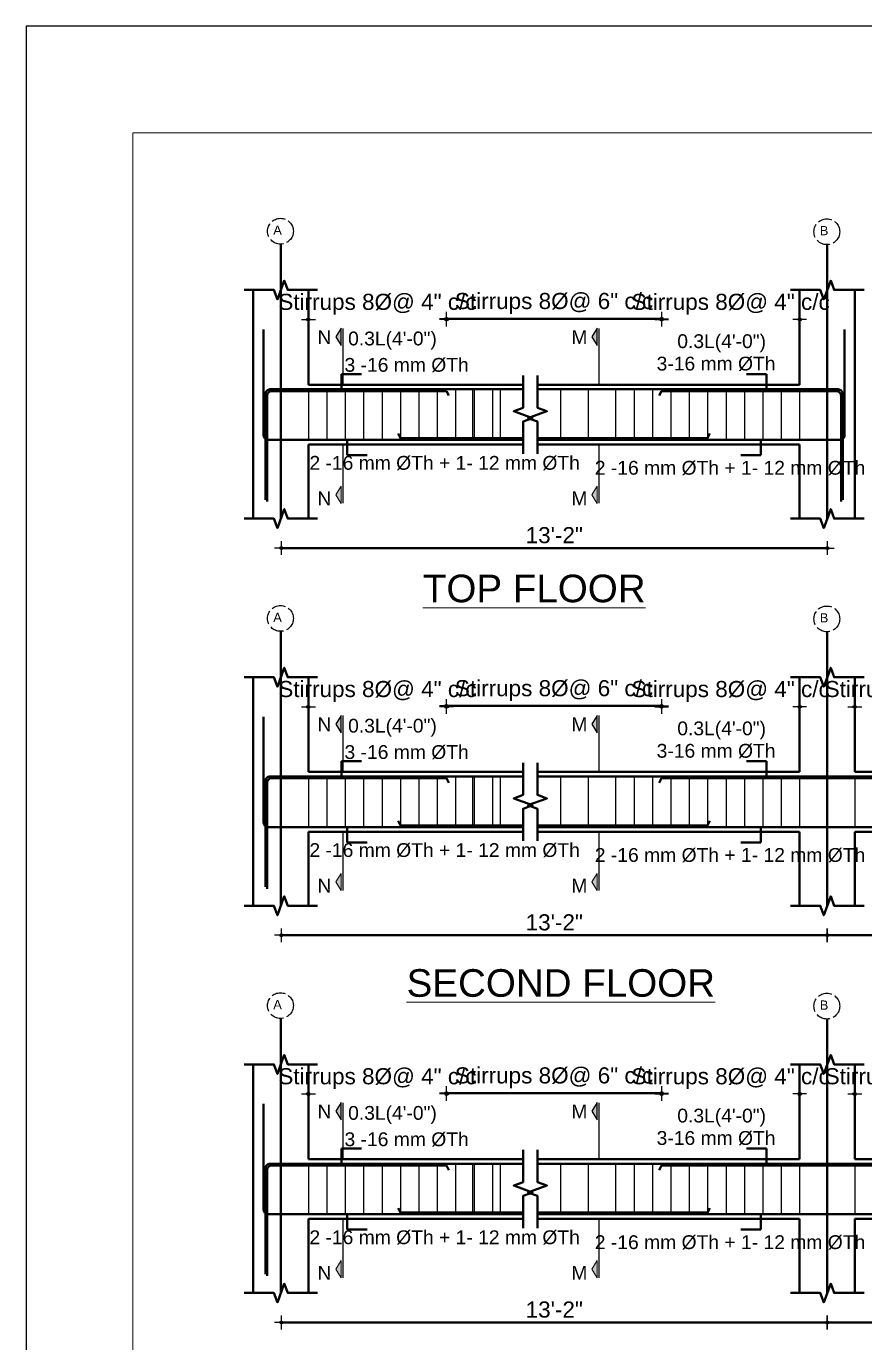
# Model space of a CAD drawing. Header units: inches. Extents: x -4597 to 93300, y -14139 to 5932.
# Drawn here: x 3378 to 3743, y -9449 to -8877 of the extents above; entities that cross this region are included whole.
import ezdxf
from ezdxf.enums import TextEntityAlignment as Align

# ---------------------------------------------------------------- set-up
doc = ezdxf.new("R2010")
doc.units = ezdxf.units.IN
doc.header["$LTSCALE"] = 0.5
doc.header["$MEASUREMENT"] = 0
doc.header["$PDMODE"] = 66
doc.linetypes.add('ACAD_ISO02W100', pattern=[15, 12, -3])
for name, color, linetype, lineweight in [('BAR', 5, 'Continuous', 40), ('ELE1', 3, 'Continuous', 9), ('HATCH1', 4, 'ACAD_ISO02W100', 13), ('TEXT', 220, 'Continuous', 9), ('wall', 20, 'Continuous', 40)]:
    doc.layers.add(name, color=color, linetype=linetype, lineweight=lineweight)
doc.layers.add('DIMENSION', color=5, linetype='Continuous')
doc.layers.add('STIRRUP', color=10, linetype='Continuous')
doc.styles.add('1.8', font='times.ttf', dxfattribs={"width": 0.8, "height": 6})
doc.styles.add('style1', font='arial.ttf', dxfattribs={"height": 7})
doc.dimstyles.new('1.4', dxfattribs={"dimscale": 0, "dimtxt": 6, "dimasz": 0.5, "dimexe": 2, "dimexo": 9, "dimgap": 2, "dimtad": 1, "dimdec": 0, "dimlfac": 0.5, "dimzin": 3, "dimdsep": 46, "dimlunit": 4, "dimtxsty": '1.8', "dimblk": 'DIM', "dimcen": 3, "dimdle": 3, "dimse1": 1, "dimse2": 1, "dimclrd": 256, "dimclre": 256, "dimclrt": 7, "dimadec": 1, "dimazin": 2, "dimtfac": 1, "dimtdec": 0, "dimtix": 1, "dimtofl": 0, "dimtmove": 2, "dimatfit": 3, "dimldrblk": 'ARW', "dimfxl": 2, "dimfrac": 2, "dimtolj": 2, "dimtzin": 0, "dimarcsym": 0})

# ---------------------------------------------------------------- blocks, each defined once
blk = doc.blocks.new('DIM')
at = {"layer": 'DIMENSION'}
h = blk.add_hatch(color=256, dxfattribs=at)
h.paths.add_polyline_path([(0, 1.3), (0, 0), (1.3, 0, 0.414214)])
h.paths.add_polyline_path([(1.3, 0), (0, 0), (0, -1.3, 0.414214)])
h.paths.add_polyline_path([(0, 0), (-1.3, 0, 0.414214), (0, -1.3)])
h.paths.add_polyline_path([(0, 1.3, 0.414214), (-1.3, 0), (0, 0)])
for p, q in [((-6, 0), (6, 0)), ((0, 6), (0, -6))]:
    blk.add_line(p, q, dxfattribs=at)
blk.add_circle((0, 0), 1.28, dxfattribs=at)
blk = doc.blocks.new('*D744')
at = {"layer": 'Defpoints', "color": 0, "ltscale": 10, "transparency": 16777216}
for p in [(88219.76, 17479.77), (88219.76, 17466.23), (88279.76, 17448.71)]:
    blk.add_point(p, dxfattribs=at)
at = {"layer": 'DIMENSION', "lineweight": -2, "ltscale": 10, "transparency": 16777216}
for p, q in [((88219.26, 17479.77), (88218.76, 17479.77)), ((88280.26, 17479.77), (88280.76, 17479.77))]:
    blk.add_line(p, q, dxfattribs=at)
at = {"layer": 'DIMENSION', "lineweight": -2, "ltscale": 10, "transparency": 16777216, "xscale": 0.5, "yscale": 0.5, "zscale": 0.5}
blk.add_blockref('DIM', (88219.76, 17479.77), dxfattribs=at)
at = {"layer": 'DIMENSION', "lineweight": -2, "ltscale": 10, "transparency": 16777216, "xscale": 0.5, "yscale": 0.5, "zscale": 0.5, "rotation": 180}
blk.add_blockref('DIM', (88279.76, 17479.77), dxfattribs=at)
at = {"layer": 'DIMENSION', "color": 7, "ltscale": 10, "transparency": 16777216, "insert": (88249.76, 17486.43), "char_height": 7, "attachment_point": 5, "style": 'style1'}
blk.add_mtext('\\A2;Stirrups 8%%C@ 4" c/c', dxfattribs=at)
blk = doc.blocks.new('ARW')
at = {"layer": 'DIMENSION'}
blk.add_lwpolyline([(10, 0, 0, 6, 0), (0, 0, 0, 0, 0), (10, 0, 0, 0, 0)], format="xyseb", dxfattribs=at)
blk = doc.blocks.new('*D745')
at = {"layer": 'Defpoints', "color": 0, "ltscale": 10, "transparency": 16777216}
for p in [(88195.76, 17479.77), (88195.76, 17466.23), (88135.76, 17448.71)]:
    blk.add_point(p, dxfattribs=at)
at = {"layer": 'DIMENSION', "lineweight": -2, "ltscale": 10, "transparency": 16777216}
for p, q in [((88135.26, 17479.77), (88134.76, 17479.77)), ((88196.26, 17479.77), (88196.76, 17479.77))]:
    blk.add_line(p, q, dxfattribs=at)
at = {"layer": 'DIMENSION', "lineweight": -2, "ltscale": 10, "transparency": 16777216, "xscale": 0.5, "yscale": 0.5, "zscale": 0.5}
blk.add_blockref('DIM', (88135.76, 17479.77), dxfattribs=at)
at = {"layer": 'DIMENSION', "lineweight": -2, "ltscale": 10, "transparency": 16777216, "xscale": 0.5, "yscale": 0.5, "zscale": 0.5, "rotation": 180}
blk.add_blockref('DIM', (88195.76, 17479.77), dxfattribs=at)
at = {"layer": 'DIMENSION', "color": 7, "ltscale": 10, "transparency": 16777216, "insert": (88165.76, 17486.43), "char_height": 7, "attachment_point": 5, "style": 'style1'}
blk.add_mtext('\\A2;Stirrups 8%%C@ 4" c/c', dxfattribs=at)
blk = doc.blocks.new('*D746')
at = {"layer": 'Defpoints', "color": 0, "ltscale": 10, "transparency": 16777216}
for p in [(87982.19, 17479.77), (87982.19, 17466.23), (88042.19, 17448.71)]:
    blk.add_point(p, dxfattribs=at)
at = {"layer": 'DIMENSION', "lineweight": -2, "ltscale": 10, "transparency": 16777216}
for p, q in [((87981.69, 17479.77), (87981.19, 17479.77)), ((88042.69, 17479.77), (88043.19, 17479.77))]:
    blk.add_line(p, q, dxfattribs=at)
at = {"layer": 'DIMENSION', "lineweight": -2, "ltscale": 10, "transparency": 16777216, "xscale": 0.5, "yscale": 0.5, "zscale": 0.5}
blk.add_blockref('DIM', (87982.19, 17479.77), dxfattribs=at)
at = {"layer": 'DIMENSION', "lineweight": -2, "ltscale": 10, "transparency": 16777216, "xscale": 0.5, "yscale": 0.5, "zscale": 0.5, "rotation": 180}
blk.add_blockref('DIM', (88042.19, 17479.77), dxfattribs=at)
at = {"layer": 'DIMENSION', "color": 7, "ltscale": 10, "transparency": 16777216, "insert": (88012.19, 17486.43), "char_height": 7, "attachment_point": 5, "style": 'style1'}
blk.add_mtext('\\A2;Stirrups 8%%C@ 4" c/c', dxfattribs=at)
blk = doc.blocks.new('*D753')
at = {"layer": 'Defpoints', "color": 0, "ltscale": 10, "transparency": 16777216}
for p in [(88042.19, 17480.14), (88042.19, 17448.71), (88135.76, 17448.71)]:
    blk.add_point(p, dxfattribs=at)
at = {"layer": 'DIMENSION', "lineweight": -2, "ltscale": 10, "transparency": 16777216}
blk.add_line((88135.26, 17480.14), (88042.69, 17480.14), dxfattribs=at)
at = {"layer": 'DIMENSION', "lineweight": -2, "ltscale": 10, "transparency": 16777216, "xscale": 0.5, "yscale": 0.5, "zscale": 0.5, "rotation": 180}
blk.add_blockref('DIM', (88042.19, 17480.14), dxfattribs=at)
at = {"layer": 'DIMENSION', "lineweight": -2, "ltscale": 10, "transparency": 16777216, "xscale": 0.5, "yscale": 0.5, "zscale": 0.5}
blk.add_blockref('DIM', (88135.76, 17480.14), dxfattribs=at)
at = {"layer": 'DIMENSION', "color": 7, "ltscale": 10, "transparency": 16777216, "insert": (88088.97, 17486.8), "char_height": 7, "attachment_point": 5, "style": 'style1'}
blk.add_mtext('\\A2;Stirrups 8%%C@ 6" c/c', dxfattribs=at)
blk = doc.blocks.new('*D747')
at = {"layer": 'Defpoints', "color": 0, "ltscale": 10, "transparency": 16777216}
for p in [(88195.76, 17648.06), (88195.76, 17634.52), (88135.76, 17617)]:
    blk.add_point(p, dxfattribs=at)
at = {"layer": 'DIMENSION', "lineweight": -2, "ltscale": 10, "transparency": 16777216}
for p, q in [((88135.26, 17648.06), (88134.76, 17648.06)), ((88196.26, 17648.06), (88196.76, 17648.06))]:
    blk.add_line(p, q, dxfattribs=at)
at = {"layer": 'DIMENSION', "lineweight": -2, "ltscale": 10, "transparency": 16777216, "xscale": 0.5, "yscale": 0.5, "zscale": 0.5}
blk.add_blockref('DIM', (88135.76, 17648.06), dxfattribs=at)
at = {"layer": 'DIMENSION', "lineweight": -2, "ltscale": 10, "transparency": 16777216, "xscale": 0.5, "yscale": 0.5, "zscale": 0.5, "rotation": 180}
blk.add_blockref('DIM', (88195.76, 17648.06), dxfattribs=at)
at = {"layer": 'DIMENSION', "color": 7, "ltscale": 10, "transparency": 16777216, "insert": (88165.76, 17654.72), "char_height": 7, "attachment_point": 5, "style": 'style1'}
blk.add_mtext('\\A2;Stirrups 8%%C@ 4" c/c', dxfattribs=at)
blk = doc.blocks.new('*D748')
at = {"layer": 'Defpoints', "color": 0, "ltscale": 10, "transparency": 16777216}
for p in [(87982.19, 17648.06), (87982.19, 17634.52), (88042.19, 17617)]:
    blk.add_point(p, dxfattribs=at)
at = {"layer": 'DIMENSION', "lineweight": -2, "ltscale": 10, "transparency": 16777216}
for p, q in [((87981.69, 17648.06), (87981.19, 17648.06)), ((88042.69, 17648.06), (88043.19, 17648.06))]:
    blk.add_line(p, q, dxfattribs=at)
at = {"layer": 'DIMENSION', "lineweight": -2, "ltscale": 10, "transparency": 16777216, "xscale": 0.5, "yscale": 0.5, "zscale": 0.5}
blk.add_blockref('DIM', (87982.19, 17648.06), dxfattribs=at)
at = {"layer": 'DIMENSION', "lineweight": -2, "ltscale": 10, "transparency": 16777216, "xscale": 0.5, "yscale": 0.5, "zscale": 0.5, "rotation": 180}
blk.add_blockref('DIM', (88042.19, 17648.06), dxfattribs=at)
at = {"layer": 'DIMENSION', "color": 7, "ltscale": 10, "transparency": 16777216, "insert": (88012.19, 17654.72), "char_height": 7, "attachment_point": 5, "style": 'style1'}
blk.add_mtext('\\A2;Stirrups 8%%C@ 4" c/c', dxfattribs=at)
blk = doc.blocks.new('*D754')
at = {"layer": 'Defpoints', "color": 0, "ltscale": 10, "transparency": 16777216}
for p in [(88042.19, 17648.43), (88042.19, 17617), (88135.76, 17617)]:
    blk.add_point(p, dxfattribs=at)
at = {"layer": 'DIMENSION', "lineweight": -2, "ltscale": 10, "transparency": 16777216}
blk.add_line((88135.26, 17648.43), (88042.69, 17648.43), dxfattribs=at)
at = {"layer": 'DIMENSION', "lineweight": -2, "ltscale": 10, "transparency": 16777216, "xscale": 0.5, "yscale": 0.5, "zscale": 0.5, "rotation": 180}
blk.add_blockref('DIM', (88042.19, 17648.43), dxfattribs=at)
at = {"layer": 'DIMENSION', "lineweight": -2, "ltscale": 10, "transparency": 16777216, "xscale": 0.5, "yscale": 0.5, "zscale": 0.5}
blk.add_blockref('DIM', (88135.76, 17648.43), dxfattribs=at)
at = {"layer": 'DIMENSION', "color": 7, "ltscale": 10, "transparency": 16777216, "insert": (88088.97, 17655.09), "char_height": 7, "attachment_point": 5, "style": 'style1'}
blk.add_mtext('\\A2;Stirrups 8%%C@ 6" c/c', dxfattribs=at)
blk = doc.blocks.new('*D751')
at = {"layer": 'Defpoints', "color": 0, "ltscale": 10, "transparency": 16777216}
for p in [(88219.76, 17311.48), (88219.76, 17297.93), (88279.76, 17280.42)]:
    blk.add_point(p, dxfattribs=at)
at = {"layer": 'DIMENSION', "lineweight": -2, "ltscale": 10, "transparency": 16777216}
for p, q in [((88219.26, 17311.48), (88218.76, 17311.48)), ((88280.26, 17311.48), (88280.76, 17311.48))]:
    blk.add_line(p, q, dxfattribs=at)
at = {"layer": 'DIMENSION', "lineweight": -2, "ltscale": 10, "transparency": 16777216, "xscale": 0.5, "yscale": 0.5, "zscale": 0.5}
blk.add_blockref('DIM', (88219.76, 17311.48), dxfattribs=at)
at = {"layer": 'DIMENSION', "lineweight": -2, "ltscale": 10, "transparency": 16777216, "xscale": 0.5, "yscale": 0.5, "zscale": 0.5, "rotation": 180}
blk.add_blockref('DIM', (88279.76, 17311.48), dxfattribs=at)
at = {"layer": 'DIMENSION', "color": 7, "ltscale": 10, "transparency": 16777216, "insert": (88249.76, 17318.13), "char_height": 7, "attachment_point": 5, "style": 'style1'}
blk.add_mtext('\\A2;Stirrups 8%%C@ 4" c/c', dxfattribs=at)
blk = doc.blocks.new('*D714')
at = {"layer": 'Defpoints', "color": 0, "ltscale": 10, "transparency": 16777216}
for p in [(88195.76, 17311.48), (88195.76, 17297.93), (88135.76, 17280.42)]:
    blk.add_point(p, dxfattribs=at)
at = {"layer": 'DIMENSION', "lineweight": -2, "ltscale": 10, "transparency": 16777216}
for p, q in [((88135.26, 17311.48), (88134.76, 17311.48)), ((88196.26, 17311.48), (88196.76, 17311.48))]:
    blk.add_line(p, q, dxfattribs=at)
at = {"layer": 'DIMENSION', "lineweight": -2, "ltscale": 10, "transparency": 16777216, "xscale": 0.5, "yscale": 0.5, "zscale": 0.5}
blk.add_blockref('DIM', (88135.76, 17311.48), dxfattribs=at)
at = {"layer": 'DIMENSION', "lineweight": -2, "ltscale": 10, "transparency": 16777216, "xscale": 0.5, "yscale": 0.5, "zscale": 0.5, "rotation": 180}
blk.add_blockref('DIM', (88195.76, 17311.48), dxfattribs=at)
at = {"layer": 'DIMENSION', "color": 7, "ltscale": 10, "transparency": 16777216, "insert": (88165.76, 17318.13), "char_height": 7, "attachment_point": 5, "style": 'style1'}
blk.add_mtext('\\A2;Stirrups 8%%C@ 4" c/c', dxfattribs=at)
blk = doc.blocks.new('*D715')
at = {"layer": 'Defpoints', "color": 0, "ltscale": 10, "transparency": 16777216}
for p in [(87982.19, 17311.48), (87982.19, 17297.93), (88042.19, 17280.42)]:
    blk.add_point(p, dxfattribs=at)
at = {"layer": 'DIMENSION', "lineweight": -2, "ltscale": 10, "transparency": 16777216}
for p, q in [((87981.69, 17311.48), (87981.19, 17311.48)), ((88042.69, 17311.48), (88043.19, 17311.48))]:
    blk.add_line(p, q, dxfattribs=at)
at = {"layer": 'DIMENSION', "lineweight": -2, "ltscale": 10, "transparency": 16777216, "xscale": 0.5, "yscale": 0.5, "zscale": 0.5}
blk.add_blockref('DIM', (87982.19, 17311.48), dxfattribs=at)
at = {"layer": 'DIMENSION', "lineweight": -2, "ltscale": 10, "transparency": 16777216, "xscale": 0.5, "yscale": 0.5, "zscale": 0.5, "rotation": 180}
blk.add_blockref('DIM', (88042.19, 17311.48), dxfattribs=at)
at = {"layer": 'DIMENSION', "color": 7, "ltscale": 10, "transparency": 16777216, "insert": (88012.19, 17318.13), "char_height": 7, "attachment_point": 5, "style": 'style1'}
blk.add_mtext('\\A2;Stirrups 8%%C@ 4" c/c', dxfattribs=at)
blk = doc.blocks.new('*D755')
at = {"layer": 'Defpoints', "color": 0, "ltscale": 10, "transparency": 16777216}
for p in [(88042.19, 17311.85), (88042.19, 17280.42), (88135.76, 17280.42)]:
    blk.add_point(p, dxfattribs=at)
at = {"layer": 'DIMENSION', "lineweight": -2, "ltscale": 10, "transparency": 16777216}
blk.add_line((88135.26, 17311.85), (88042.69, 17311.85), dxfattribs=at)
at = {"layer": 'DIMENSION', "lineweight": -2, "ltscale": 10, "transparency": 16777216, "xscale": 0.5, "yscale": 0.5, "zscale": 0.5, "rotation": 180}
blk.add_blockref('DIM', (88042.19, 17311.85), dxfattribs=at)
at = {"layer": 'DIMENSION', "lineweight": -2, "ltscale": 10, "transparency": 16777216, "xscale": 0.5, "yscale": 0.5, "zscale": 0.5}
blk.add_blockref('DIM', (88135.76, 17311.85), dxfattribs=at)
at = {"layer": 'DIMENSION', "color": 7, "ltscale": 10, "transparency": 16777216, "insert": (88088.97, 17318.5), "char_height": 7, "attachment_point": 5, "style": 'style1'}
blk.add_mtext('\\A2;Stirrups 8%%C@ 6" c/c', dxfattribs=at)
blk = doc.blocks.new('*D716')
at = {"layer": 'Defpoints', "color": 0, "ltscale": 10, "transparency": 16777216}
for p in [(88207.76, 17224.98), (88445.11, 17224.98), (88207.76, 17212.17)]:
    blk.add_point(p, dxfattribs=at)
at = {"layer": 'DIMENSION', "lineweight": -2, "ltscale": 10, "transparency": 16777216}
blk.add_line((88444.61, 17212.17), (88208.26, 17212.17), dxfattribs=at)
at = {"layer": 'DIMENSION', "lineweight": -2, "ltscale": 10, "transparency": 16777216, "xscale": 0.5, "yscale": 0.5, "zscale": 0.5, "rotation": 180}
blk.add_blockref('DIM', (88207.76, 17212.17), dxfattribs=at)
at = {"layer": 'DIMENSION', "lineweight": -2, "ltscale": 10, "transparency": 16777216, "xscale": 0.5, "yscale": 0.5, "zscale": 0.5}
blk.add_blockref('DIM', (88445.11, 17212.17), dxfattribs=at)
at = {"layer": 'DIMENSION', "color": 7, "ltscale": 10, "transparency": 16777216, "insert": (88326.43, 17217.74), "char_height": 7, "attachment_point": 5, "style": 'style1'}
blk.add_mtext('\\A2;10\'-4"', dxfattribs=at)
blk = doc.blocks.new('*D717')
at = {"layer": 'Defpoints', "color": 0, "ltscale": 10, "transparency": 16777216}
for p in [(87970.4, 17224.98), (88207.76, 17224.98), (87970.4, 17212.17)]:
    blk.add_point(p, dxfattribs=at)
at = {"layer": 'DIMENSION', "lineweight": -2, "ltscale": 10, "transparency": 16777216}
blk.add_line((88207.26, 17212.17), (87970.9, 17212.17), dxfattribs=at)
at = {"layer": 'DIMENSION', "lineweight": -2, "ltscale": 10, "transparency": 16777216, "xscale": 0.5, "yscale": 0.5, "zscale": 0.5, "rotation": 180}
blk.add_blockref('DIM', (87970.4, 17212.17), dxfattribs=at)
at = {"layer": 'DIMENSION', "lineweight": -2, "ltscale": 10, "transparency": 16777216, "xscale": 0.5, "yscale": 0.5, "zscale": 0.5}
blk.add_blockref('DIM', (88207.76, 17212.17), dxfattribs=at)
at = {"layer": 'DIMENSION', "color": 7, "ltscale": 10, "transparency": 16777216, "insert": (88089.08, 17217.74), "char_height": 7, "attachment_point": 5, "style": 'style1'}
blk.add_mtext('\\A2;13\'-2"', dxfattribs=at)
blk = doc.blocks.new('*D718')
at = {"layer": 'Defpoints', "color": 0, "ltscale": 10, "transparency": 16777216}
for p in [(88207.76, 17393.27), (88445.11, 17393.27), (88207.76, 17380.46)]:
    blk.add_point(p, dxfattribs=at)
at = {"layer": 'DIMENSION', "lineweight": -2, "ltscale": 10, "transparency": 16777216}
blk.add_line((88444.61, 17380.46), (88208.26, 17380.46), dxfattribs=at)
at = {"layer": 'DIMENSION', "lineweight": -2, "ltscale": 10, "transparency": 16777216, "xscale": 0.5, "yscale": 0.5, "zscale": 0.5, "rotation": 180}
blk.add_blockref('DIM', (88207.76, 17380.46), dxfattribs=at)
at = {"layer": 'DIMENSION', "lineweight": -2, "ltscale": 10, "transparency": 16777216, "xscale": 0.5, "yscale": 0.5, "zscale": 0.5}
blk.add_blockref('DIM', (88445.11, 17380.46), dxfattribs=at)
at = {"layer": 'DIMENSION', "color": 7, "ltscale": 10, "transparency": 16777216, "insert": (88326.43, 17386.03), "char_height": 7, "attachment_point": 5, "style": 'style1'}
blk.add_mtext('\\A2;10\'-4"', dxfattribs=at)
blk = doc.blocks.new('*D719')
at = {"layer": 'Defpoints', "color": 0, "ltscale": 10, "transparency": 16777216}
for p in [(87970.4, 17393.27), (88207.76, 17393.27), (87970.4, 17380.46)]:
    blk.add_point(p, dxfattribs=at)
at = {"layer": 'DIMENSION', "lineweight": -2, "ltscale": 10, "transparency": 16777216}
blk.add_line((88207.26, 17380.46), (87970.9, 17380.46), dxfattribs=at)
at = {"layer": 'DIMENSION', "lineweight": -2, "ltscale": 10, "transparency": 16777216, "xscale": 0.5, "yscale": 0.5, "zscale": 0.5, "rotation": 180}
blk.add_blockref('DIM', (87970.4, 17380.46), dxfattribs=at)
at = {"layer": 'DIMENSION', "lineweight": -2, "ltscale": 10, "transparency": 16777216, "xscale": 0.5, "yscale": 0.5, "zscale": 0.5}
blk.add_blockref('DIM', (88207.76, 17380.46), dxfattribs=at)
at = {"layer": 'DIMENSION', "color": 7, "ltscale": 10, "transparency": 16777216, "insert": (88089.08, 17386.04), "char_height": 7, "attachment_point": 5, "style": 'style1'}
blk.add_mtext('\\A2;13\'-2"', dxfattribs=at)
blk = doc.blocks.new('*D720')
at = {"layer": 'Defpoints', "color": 0, "ltscale": 10, "transparency": 16777216}
for p in [(87970.4, 17561.56), (88207.76, 17561.56), (87970.4, 17548.75)]:
    blk.add_point(p, dxfattribs=at)
at = {"layer": 'DIMENSION', "lineweight": -2, "ltscale": 10, "transparency": 16777216}
blk.add_line((88207.26, 17548.75), (87970.9, 17548.75), dxfattribs=at)
at = {"layer": 'DIMENSION', "lineweight": -2, "ltscale": 10, "transparency": 16777216, "xscale": 0.5, "yscale": 0.5, "zscale": 0.5, "rotation": 180}
blk.add_blockref('DIM', (87970.4, 17548.75), dxfattribs=at)
at = {"layer": 'DIMENSION', "lineweight": -2, "ltscale": 10, "transparency": 16777216, "xscale": 0.5, "yscale": 0.5, "zscale": 0.5}
blk.add_blockref('DIM', (88207.76, 17548.75), dxfattribs=at)
at = {"layer": 'DIMENSION', "color": 7, "ltscale": 10, "transparency": 16777216, "insert": (88089.08, 17554.33), "char_height": 7, "attachment_point": 5, "style": 'style1'}
blk.add_mtext('\\A2;13\'-2"', dxfattribs=at)
blk = doc.blocks.new('1111111')
at = {"layer": 'TEXT', "ltscale": 10}
for points in [[(87996.39, 17644.3), (87996.39, 17636.8), (87994.08, 17640.55)], [(88107.77, 17644.3), (88107.77, 17636.8), (88105.46, 17640.55)], [(87996.39, 17568.16), (87996.39, 17575.66), (87994.08, 17571.91)], [(88107.77, 17568.16), (88107.77, 17575.66), (88105.46, 17571.91)], [(87996.39, 17476.01), (87996.39, 17468.51), (87994.08, 17472.26)], [(88107.77, 17476.01), (88107.77, 17468.51), (88105.46, 17472.26)], [(87996.39, 17399.87), (87996.39, 17407.37), (87994.08, 17403.62)], [(88107.77, 17399.87), (88107.77, 17407.37), (88105.46, 17403.62)], [(87996.39, 17307.72), (87996.39, 17300.21), (87994.08, 17303.97)], [(88107.77, 17307.72), (88107.77, 17300.21), (88105.46, 17303.97)], [(87996.39, 17231.58), (87996.39, 17239.08), (87994.08, 17235.33)], [(88107.77, 17231.58), (88107.77, 17239.08), (88105.46, 17235.33)]]:
    blk.add_hatch(color=256, dxfattribs=at).paths.add_polyline_path(points)
for p, q in [((87970.19, 17660.92), (87970.19, 17680.87)), ((88207.76, 17660.92), (88207.76, 17680.87)), ((87970.19, 17660.92), (87970.19, 17561.56)), ((88207.76, 17660.92), (88207.76, 17561.56)), ((87970.19, 17492.63), (87970.19, 17512.58)), ((88207.76, 17492.63), (88207.76, 17512.58)), ((87970.19, 17492.63), (87970.19, 17393.27)), ((88207.76, 17492.63), (88207.76, 17393.27)), ((87970.19, 17393.27), (87970.19, 17413.22)), ((88207.76, 17393.27), (88207.76, 17413.22)), ((87970.19, 17324.34), (87970.19, 17344.29)), ((88207.76, 17324.34), (88207.76, 17344.29)), ((87970.19, 17324.34), (87970.19, 17224.98)), ((88207.76, 17324.34), (88207.76, 17224.98)), ((87970.19, 17224.98), (87970.19, 17244.93)), ((88207.76, 17224.98), (88207.76, 17244.93))]:
    blk.add_line(p, q)
at = {"ltscale": 10}
for p, q in [((87958.19, 17617), (87958.19, 17660.92)), ((87982.19, 17619.75), (87982.19, 17660.92)), ((88195.76, 17619.75), (88195.76, 17660.92)), ((88219.76, 17561.56), (88219.76, 17660.92)), ((87958.19, 17561.56), (87958.19, 17617)), ((88075.54, 17619.75), (87982.19, 17619.75)), ((88081.76, 17619.75), (88195.76, 17619.75)), ((88075.54, 17593.75), (87982.19, 17593.75)), ((87982.19, 17561.56), (87982.19, 17593.75)), ((88081.76, 17593.75), (88195.76, 17593.75)), ((88195.76, 17561.56), (88195.76, 17593.75)), ((87958.19, 17448.71), (87958.19, 17492.63)), ((87982.19, 17451.46), (87982.19, 17492.63)), ((88195.76, 17451.46), (88195.76, 17492.63)), ((88219.76, 17451.46), (88219.76, 17492.63)), ((88075.54, 17451.46), (87982.19, 17451.46)), ((88081.76, 17451.46), (88195.76, 17451.46)), ((88313.11, 17451.46), (88219.76, 17451.46)), ((87958.19, 17393.27), (87958.19, 17448.71)), ((88075.54, 17425.46), (87982.19, 17425.46)), ((87982.19, 17393.27), (87982.19, 17425.46)), ((88081.76, 17425.46), (88195.76, 17425.46)), ((88195.76, 17393.27), (88195.76, 17425.46)), ((88313.11, 17425.46), (88219.76, 17425.46)), ((88219.76, 17393.27), (88219.76, 17425.46)), ((87958.19, 17280.42), (87958.19, 17324.34)), ((87982.19, 17283.17), (87982.19, 17324.34)), ((88195.76, 17283.17), (88195.76, 17324.34)), ((88219.76, 17283.17), (88219.76, 17324.34)), ((87958.19, 17224.98), (87958.19, 17280.42)), ((88075.54, 17283.17), (87982.19, 17283.17)), ((88081.76, 17283.17), (88195.76, 17283.17)), ((88313.11, 17283.17), (88219.76, 17283.17)), ((88075.54, 17257.17), (87982.19, 17257.17)), ((87982.19, 17224.98), (87982.19, 17257.17)), ((88081.76, 17257.17), (88195.76, 17257.17)), ((88195.76, 17224.98), (88195.76, 17257.17)), ((88313.11, 17257.17), (88219.76, 17257.17)), ((88219.76, 17224.98), (88219.76, 17257.17))]:
    blk.add_line(p, q, dxfattribs=at)
at = {"linetype": 'Continuous', "ltscale": 10}
for points in [[(87954.19, 17660.92), (87967.19, 17660.92), (87968.69, 17656.8), (87971.69, 17665.04), (87973.19, 17660.92), (87986.19, 17660.92)], [(88191.76, 17660.92), (88204.76, 17660.92), (88206.26, 17656.8), (88209.26, 17665.04), (88210.76, 17660.92), (88223.76, 17660.92)], [(88075.54, 17623.75), (88075.54, 17609.75), (88071.42, 17608.25), (88079.66, 17605.25), (88075.54, 17603.75), (88075.54, 17589.75)], [(88075.54, 17623.75), (88075.54, 17609.75), (88071.42, 17608.25), (88079.66, 17605.25), (88075.54, 17603.75), (88075.54, 17589.75)], [(88081.76, 17623.75), (88081.76, 17609.75), (88085.88, 17608.25), (88077.63, 17605.25), (88081.76, 17603.75), (88081.76, 17589.75)], [(88081.76, 17623.75), (88081.76, 17609.75), (88085.88, 17608.25), (88077.63, 17605.25), (88081.76, 17603.75), (88081.76, 17589.75)], [(87954.19, 17561.56), (87967.19, 17561.56), (87968.69, 17557.44), (87971.69, 17565.68), (87973.19, 17561.56), (87986.19, 17561.56)], [(88191.76, 17561.56), (88204.76, 17561.56), (88206.26, 17557.44), (88209.26, 17565.68), (88210.76, 17561.56), (88223.76, 17561.56)], [(87954.19, 17492.63), (87967.19, 17492.63), (87968.69, 17488.51), (87971.69, 17496.75), (87973.19, 17492.63), (87986.19, 17492.63)], [(88191.76, 17492.63), (88204.76, 17492.63), (88206.26, 17488.51), (88209.26, 17496.75), (88210.76, 17492.63), (88223.76, 17492.63)], [(88075.54, 17455.46), (88075.54, 17441.46), (88071.42, 17439.96), (88079.66, 17436.96), (88075.54, 17435.46), (88075.54, 17421.46)], [(88075.54, 17455.46), (88075.54, 17441.46), (88071.42, 17439.96), (88079.66, 17436.96), (88075.54, 17435.46), (88075.54, 17421.46)], [(88081.76, 17455.46), (88081.76, 17441.46), (88085.88, 17439.96), (88077.63, 17436.96), (88081.76, 17435.46), (88081.76, 17421.46)], [(88081.76, 17455.46), (88081.76, 17441.46), (88085.88, 17439.96), (88077.63, 17436.96), (88081.76, 17435.46), (88081.76, 17421.46)], [(87954.19, 17393.27), (87967.19, 17393.27), (87968.69, 17389.15), (87971.69, 17397.39), (87973.19, 17393.27), (87986.19, 17393.27)], [(88191.76, 17393.27), (88204.76, 17393.27), (88206.26, 17389.15), (88209.26, 17397.39), (88210.76, 17393.27), (88223.76, 17393.27)], [(87954.19, 17324.34), (87967.19, 17324.34), (87968.69, 17320.21), (87971.69, 17328.46), (87973.19, 17324.34), (87986.19, 17324.34)], [(88191.76, 17324.34), (88204.76, 17324.34), (88206.26, 17320.21), (88209.26, 17328.46), (88210.76, 17324.34), (88223.76, 17324.34)], [(88075.54, 17287.17), (88075.54, 17273.17), (88071.42, 17271.67), (88079.66, 17268.67), (88075.54, 17267.17), (88075.54, 17253.17)], [(88075.54, 17287.17), (88075.54, 17273.17), (88071.42, 17271.67), (88079.66, 17268.67), (88075.54, 17267.17), (88075.54, 17253.17)], [(88081.76, 17287.17), (88081.76, 17273.17), (88085.88, 17271.67), (88077.63, 17268.67), (88081.76, 17267.17), (88081.76, 17253.17)], [(88081.76, 17287.17), (88081.76, 17273.17), (88085.88, 17271.67), (88077.63, 17268.67), (88081.76, 17267.17), (88081.76, 17253.17)], [(87954.19, 17224.98), (87967.19, 17224.98), (87968.69, 17220.86), (87971.69, 17229.1), (87973.19, 17224.98), (87986.19, 17224.98)], [(88191.76, 17224.98), (88204.76, 17224.98), (88206.26, 17220.86), (88209.26, 17229.1), (88210.76, 17224.98), (88223.76, 17224.98)]]:
    blk.add_lwpolyline(points, dxfattribs=at)
at = {"layer": 'BAR', "ltscale": 10}
for p, q in [((87970.19, 17617.75), (88075.54, 17617.75)), ((88207.76, 17617.75), (88081.76, 17617.75)), ((88207.76, 17617.75), (88212.49, 17617.75)), ((87970.19, 17595.75), (88075.54, 17595.75)), ((88207.76, 17595.75), (88081.76, 17595.75)), ((88207.76, 17595.75), (88213.76, 17595.75)), ((87970.19, 17449.46), (88075.54, 17449.46)), ((88207.76, 17449.46), (88081.76, 17449.46)), ((88207.76, 17449.46), (88313.11, 17449.46)), ((87970.19, 17427.46), (88075.54, 17427.46)), ((88207.76, 17427.46), (88081.76, 17427.46)), ((88207.76, 17427.46), (88313.11, 17427.46)), ((87970.19, 17281.17), (88075.54, 17281.17)), ((88207.76, 17281.17), (88081.76, 17281.17)), ((88207.76, 17281.17), (88313.11, 17281.17)), ((87970.19, 17259.17), (88075.54, 17259.17)), ((88207.76, 17259.17), (88081.76, 17259.17)), ((88207.76, 17259.17), (88313.11, 17259.17))]:
    blk.add_line(p, q, dxfattribs=at)
for points in [[(87982.19, 17595.75), (87964.7, 17595.75, -0.414214), (87962.69, 17597.77), (87962.69, 17643.75)], [(88195.76, 17595.75), (88213.24, 17595.75, 0.414214), (88215.26, 17597.77), (88215.26, 17643.75)], [(87963.44, 17569.75), (87963.44, 17615.74, -0.414214), (87965.45, 17617.75), (87982.19, 17617.75)], [(87964.19, 17569), (87964.19, 17614.99, -0.414214), (87966.2, 17617), (87982.19, 17617)], [(88214.51, 17569.75), (88214.51, 17615.74, 0.414214), (88212.49, 17617.75), (88195.76, 17617.75)], [(88213.76, 17569), (88213.76, 17614.99, 0.414214), (88211.74, 17617), (88195.76, 17617)], [(87982.19, 17427.46), (87964.7, 17427.46, -0.414214), (87962.69, 17429.48), (87962.69, 17475.46)], [(87963.44, 17401.46), (87963.44, 17447.45, -0.414214), (87965.45, 17449.46), (87982.19, 17449.46)], [(87964.19, 17400.71), (87964.19, 17446.7, -0.414214), (87966.2, 17448.71), (87982.19, 17448.71)], [(87982.19, 17259.17), (87964.7, 17259.17, -0.414214), (87962.69, 17261.18), (87962.69, 17307.17)], [(87963.44, 17233.17), (87963.44, 17279.15, -0.414214), (87965.45, 17281.17), (87982.19, 17281.17)], [(87964.19, 17232.42), (87964.19, 17278.4, -0.414214), (87966.2, 17280.42), (87982.19, 17280.42)]]:
    blk.add_lwpolyline(points, format="xyb", dxfattribs=at)
for points in [[(88043.23, 17615), (88042.19, 17617), (87970.19, 17617)], [(88134.71, 17615), (88135.76, 17617), (88207.76, 17617)], [(88211.74, 17617), (88207.76, 17617)], [(88021.23, 17598.5), (88022.19, 17596.5), (88075.54, 17596.5)], [(88156.71, 17598.5), (88155.76, 17596.5), (88081.76, 17596.5)], [(88043.23, 17446.71), (88042.19, 17448.71), (87970.19, 17448.71)], [(88134.71, 17446.71), (88135.76, 17448.71), (88207.76, 17448.71)], [(88280.8, 17446.71), (88279.76, 17448.71), (88207.76, 17448.71)], [(88021.23, 17430.21), (88022.19, 17428.21), (88075.54, 17428.21)], [(88156.71, 17430.21), (88155.76, 17428.21), (88081.76, 17428.21)], [(88043.23, 17278.42), (88042.19, 17280.42), (87970.19, 17280.42)], [(88134.71, 17278.42), (88135.76, 17280.42), (88207.76, 17280.42)], [(88280.8, 17278.42), (88279.76, 17280.42), (88207.76, 17280.42)], [(88021.23, 17261.92), (88022.19, 17259.92), (88075.54, 17259.92)], [(88156.71, 17261.92), (88155.76, 17259.92), (88081.76, 17259.92)]]:
    blk.add_lwpolyline(points, dxfattribs=at)
at = {"layer": 'DIMENSION', "ltscale": 10}
for p, q in [((87997.25, 17619.75), (87997.25, 17644.25)), ((88108.62, 17619.75), (88108.62, 17644.25)), ((87997.25, 17568.21), (87997.25, 17593.75)), ((88108.62, 17568.21), (88108.62, 17593.75)), ((87997.25, 17451.46), (87997.25, 17475.96)), ((88108.62, 17451.46), (88108.62, 17475.96)), ((87997.25, 17399.92), (87997.25, 17425.46)), ((88108.62, 17399.92), (88108.62, 17425.46)), ((87997.25, 17283.17), (87997.25, 17307.67)), ((88108.62, 17283.17), (88108.62, 17307.67)), ((87997.25, 17231.63), (87997.25, 17257.17)), ((88108.62, 17231.63), (88108.62, 17257.17))]:
    blk.add_line(p, q, dxfattribs=at)
for points in [[(87996.39, 17636.8), (87996.39, 17644.3), (87994.08, 17640.55), (87996.39, 17636.8)], [(88107.77, 17636.8), (88107.77, 17644.3), (88105.46, 17640.55), (88107.77, 17636.8)], [(87996.39, 17468.51), (87996.39, 17476.01), (87994.08, 17472.26), (87996.39, 17468.51)], [(88107.77, 17468.51), (88107.77, 17476.01), (88105.46, 17472.26), (88107.77, 17468.51)], [(87996.39, 17300.21), (87996.39, 17307.72), (87994.08, 17303.97), (87996.39, 17300.21)], [(88107.77, 17300.21), (88107.77, 17307.72), (88105.46, 17303.97), (88107.77, 17300.21)]]:
    blk.add_lwpolyline(points, dxfattribs=at)
at = {"layer": 'HATCH1', "lineweight": 25}
for centre in [(87970.02, 17686.47), (88207.59, 17686.25), (87970.02, 17518.18), (88207.59, 17517.95), (87970.02, 17349.88), (88207.59, 17349.66)]:
    blk.add_circle(centre, 5.6, dxfattribs=at)
at = {"layer": 'STIRRUP'}
for p, q in [((87982.19, 17618.15), (87982.19, 17595.35)), ((87990.19, 17618.15), (87990.19, 17595.35)), ((87998.19, 17618.15), (87998.19, 17595.35)), ((88006.19, 17618.15), (88006.19, 17595.35)), ((88014.19, 17618.15), (88014.19, 17595.35)), ((88022.19, 17618.15), (88022.19, 17595.35)), ((88030.19, 17618.15), (88030.19, 17595.35)), ((88038.19, 17618.15), (88038.19, 17595.35)), ((88046.19, 17618.15), (88046.19, 17595.35)), ((88053.54, 17618.15), (88053.54, 17595.35)), ((88054.19, 17618.15), (88054.19, 17595.35)), ((88062.19, 17618.15), (88062.19, 17595.35)), ((88065.54, 17618.15), (88065.54, 17595.35)), ((88091.76, 17618.15), (88091.76, 17595.35)), ((88103.76, 17618.15), (88103.76, 17595.35)), ((88115.76, 17618.15), (88115.76, 17595.35)), ((88123.76, 17618.15), (88123.76, 17595.35)), ((88131.76, 17618.15), (88131.76, 17595.35)), ((88139.76, 17618.15), (88139.76, 17595.35)), ((88147.76, 17618.15), (88147.76, 17595.35)), ((88155.76, 17618.15), (88155.76, 17595.35)), ((88163.76, 17618.15), (88163.76, 17595.35)), ((88171.76, 17618.15), (88171.76, 17595.35)), ((88179.76, 17618.15), (88179.76, 17595.35)), ((88187.76, 17618.15), (88187.76, 17595.35)), ((88195.76, 17618.15), (88195.76, 17595.35)), ((87982.19, 17449.86), (87982.19, 17427.06)), ((87990.19, 17449.86), (87990.19, 17427.06)), ((87998.19, 17449.86), (87998.19, 17427.06)), ((88006.19, 17449.86), (88006.19, 17427.06)), ((88014.19, 17449.86), (88014.19, 17427.06)), ((88022.19, 17449.86), (88022.19, 17427.06)), ((88030.19, 17449.86), (88030.19, 17427.06)), ((88038.19, 17449.86), (88038.19, 17427.06)), ((88046.19, 17449.86), (88046.19, 17427.06)), ((88053.54, 17449.86), (88053.54, 17427.06)), ((88054.19, 17449.86), (88054.19, 17427.06)), ((88062.19, 17449.86), (88062.19, 17427.06)), ((88065.54, 17449.86), (88065.54, 17427.06)), ((88091.76, 17449.86), (88091.76, 17427.06)), ((88103.76, 17449.86), (88103.76, 17427.06)), ((88115.76, 17449.86), (88115.76, 17427.06)), ((88123.76, 17449.86), (88123.76, 17427.06)), ((88131.76, 17449.86), (88131.76, 17427.06)), ((88139.76, 17449.86), (88139.76, 17427.06)), ((88147.76, 17449.86), (88147.76, 17427.06)), ((88155.76, 17449.86), (88155.76, 17427.06)), ((88163.76, 17449.86), (88163.76, 17427.06)), ((88171.76, 17449.86), (88171.76, 17427.06)), ((88179.76, 17449.86), (88179.76, 17427.06)), ((88187.76, 17449.86), (88187.76, 17427.06)), ((88195.76, 17449.86), (88195.76, 17427.06)), ((88219.76, 17449.86), (88219.76, 17427.06)), ((87982.19, 17281.57), (87982.19, 17258.77)), ((87990.19, 17281.57), (87990.19, 17258.77)), ((87998.19, 17281.57), (87998.19, 17258.77)), ((88006.19, 17281.57), (88006.19, 17258.77)), ((88014.19, 17281.57), (88014.19, 17258.77)), ((88022.19, 17281.57), (88022.19, 17258.77)), ((88030.19, 17281.57), (88030.19, 17258.77)), ((88038.19, 17281.57), (88038.19, 17258.77)), ((88046.19, 17281.57), (88046.19, 17258.77)), ((88053.54, 17281.57), (88053.54, 17258.77)), ((88054.19, 17281.57), (88054.19, 17258.77)), ((88062.19, 17281.57), (88062.19, 17258.77)), ((88065.54, 17281.57), (88065.54, 17258.77)), ((88091.76, 17281.57), (88091.76, 17258.77)), ((88103.76, 17281.57), (88103.76, 17258.77)), ((88115.76, 17281.57), (88115.76, 17258.77)), ((88123.76, 17281.57), (88123.76, 17258.77)), ((88131.76, 17281.57), (88131.76, 17258.77)), ((88139.76, 17281.57), (88139.76, 17258.77)), ((88147.76, 17281.57), (88147.76, 17258.77)), ((88155.76, 17281.57), (88155.76, 17258.77)), ((88163.76, 17281.57), (88163.76, 17258.77)), ((88171.76, 17281.57), (88171.76, 17258.77)), ((88179.76, 17281.57), (88179.76, 17258.77)), ((88187.76, 17281.57), (88187.76, 17258.77)), ((88195.76, 17281.57), (88195.76, 17258.77)), ((88219.76, 17281.57), (88219.76, 17258.77))]:
    blk.add_line(p, q, dxfattribs=at)
at = {"layer": 'TEXT', "ltscale": 10}
for points in [[(87996.39, 17575.66), (87996.39, 17568.16), (87994.08, 17571.91), (87996.39, 17575.66)], [(88107.77, 17575.66), (88107.77, 17568.16), (88105.46, 17571.91), (88107.77, 17575.66)], [(87996.39, 17407.37), (87996.39, 17399.87), (87994.08, 17403.62), (87996.39, 17407.37)], [(88107.77, 17407.37), (88107.77, 17399.87), (88105.46, 17403.62), (88107.77, 17407.37)], [(87996.39, 17239.08), (87996.39, 17231.58), (87994.08, 17235.33), (87996.39, 17239.08)], [(88107.77, 17239.08), (88107.77, 17231.58), (88105.46, 17235.33), (88107.77, 17239.08)]]:
    blk.add_lwpolyline(points, dxfattribs=at)
at = {"layer": 'HATCH1', "lineweight": 25, "style": 'style1'}
for s, p in [('A', (87966.88, 17684.92)), ('B', (88204.52, 17684.7)), ('A', (87966.88, 17516.63)), ('B', (88204.52, 17516.41)), ('A', (87966.88, 17348.34)), ('B', (88204.52, 17348.11))]:
    blk.add_text(s, height=4, dxfattribs=at).set_placement(p)
at = {"layer": 'TEXT', "ltscale": 10, "style": 'style1'}
for s, p in [('N', (87986.08, 17637.46)), ('M', (88096.49, 17637.46)), ('3 -16 mm %%CTh ', (87997.86, 17625.38)), ('3-16 mm %%CTh', (88133.58, 17625.93)), ('2 -16 mm %%CTh + 1- 12 mm %%CTh', (87982.61, 17582.79)), ('2 -16 mm %%CTh + 1- 12 mm %%CTh', (88106.7, 17580.65)), ('N', (87986.08, 17567.34)), ('M', (88096.49, 17567.34)), ('N', (87986.08, 17469.17)), ('M', (88096.49, 17469.17)), ('3 -16 mm %%CTh ', (87997.86, 17457.09)), ('3-16 mm %%CTh', (88133.58, 17457.64)), ('2 -16 mm %%CTh + 1- 12 mm %%CTh', (87982.61, 17414.49)), ('2 -16 mm %%CTh + 1- 12 mm %%CTh', (88106.7, 17412.36)), ('N', (87986.08, 17399.04)), ('M', (88096.49, 17399.04)), ('N', (87986.08, 17300.88)), ('M', (88096.49, 17300.88)), ('3-16 mm %%CTh', (88133.58, 17289.35)), ('3 -16 mm %%CTh ', (87997.86, 17288.8)), ('2 -16 mm %%CTh + 1- 12 mm %%CTh', (87982.61, 17246.2)), ('2 -16 mm %%CTh + 1- 12 mm %%CTh', (88106.7, 17244.07)), ('N', (87986.08, 17230.75)), ('M', (88096.49, 17230.75))]:
    blk.add_text(s, height=6, dxfattribs=at).set_placement(p)
at = {"layer": 'TEXT', "style": 'style1'}
for p in [(87999.43, 17636.84), (88142.56, 17635.67), (87999.43, 17468.54), (88142.56, 17467.38), (87999.43, 17300.25), (88142.56, 17299.09)]:
    blk.add_text('0.3L(4\'-0")', height=6, dxfattribs=at).set_placement(p)
for s, p in [('%%UTOP FLOOR', (88080.36, 17531.2)), ('%%USECOND FLOOR', (88091.92, 17359.72))]:
    blk.add_text(s, height=12, dxfattribs=at).set_placement(p, align=Align.MIDDLE_CENTER)
at = {"layer": 'DIMENSION', "ltscale": 10}
for base, p1, p2, angle, text, picture, middle in [((87982.19, 17648.06), (88042.19, 17617), (87982.19, 17634.52), 180, 'Stirrups 8%%C@ 4" c/c', '*D748', (88012.19, 17654.72)), ((88042.19, 17648.43), (88135.76, 17617), (88042.19, 17617), 180, 'Stirrups 8%%C@ 6" c/c', '*D754', (88088.97, 17655.09)), ((88195.76, 17648.06), (88135.76, 17617), (88195.76, 17634.52), 0, 'Stirrups 8%%C@ 4" c/c', '*D747', (88165.76, 17654.72)), ((87970.4, 17548.75), (88207.76, 17561.56), (87970.4, 17561.56), 180, '13\'-2"', '*D720', (88089.08, 17554.33)), ((87982.19, 17479.77), (88042.19, 17448.71), (87982.19, 17466.23), 180, 'Stirrups 8%%C@ 4" c/c', '*D746', (88012.19, 17486.43)), ((88042.19, 17480.14), (88135.76, 17448.71), (88042.19, 17448.71), 180, 'Stirrups 8%%C@ 6" c/c', '*D753', (88088.97, 17486.8)), ((88195.76, 17479.77), (88135.76, 17448.71), (88195.76, 17466.23), 0, 'Stirrups 8%%C@ 4" c/c', '*D745', (88165.76, 17486.43)), ((88219.76, 17479.77), (88279.76, 17448.71), (88219.76, 17466.23), 180, 'Stirrups 8%%C@ 4" c/c', '*D744', (88249.76, 17486.43)), ((87970.4, 17380.46), (88207.76, 17393.27), (87970.4, 17393.27), 180, '13\'-2"', '*D719', (88089.08, 17386.04)), ((88207.76, 17380.46), (88445.11, 17393.27), (88207.76, 17393.27), 180, '10\'-4"', '*D718', (88326.43, 17386.03)), ((87982.19, 17311.48), (88042.19, 17280.42), (87982.19, 17297.93), 180, 'Stirrups 8%%C@ 4" c/c', '*D715', (88012.19, 17318.13)), ((88042.19, 17311.85), (88135.76, 17280.42), (88042.19, 17280.42), 180, 'Stirrups 8%%C@ 6" c/c', '*D755', (88088.97, 17318.5)), ((88195.76, 17311.48), (88135.76, 17280.42), (88195.76, 17297.93), 0, 'Stirrups 8%%C@ 4" c/c', '*D714', (88165.76, 17318.13)), ((88219.76, 17311.48), (88279.76, 17280.42), (88219.76, 17297.93), 180, 'Stirrups 8%%C@ 4" c/c', '*D751', (88249.76, 17318.13)), ((87970.4, 17212.17), (88207.76, 17224.98), (87970.4, 17224.98), 180, '13\'-2"', '*D717', (88089.08, 17217.74)), ((88207.76, 17212.17), (88445.11, 17224.98), (88207.76, 17224.98), 180, '10\'-4"', '*D716', (88326.43, 17217.74))]:
    dim = blk.add_linear_dim(base=base, p1=p1, p2=p2, angle=angle, text=text, dimstyle='1.4', override={"dimscale": 1, "dimtxsty": 'style1'}, dxfattribs=at)
    dim.commit()
    dim.dimension.update_dxf_attribs({"geometry": picture, "text_midpoint": middle})
for points in [[(87996.54, 17618.15), (87996.54, 17624.36), (88005.26, 17624.36)], [(88181.4, 17618.15), (88181.4, 17624.36), (88172.68, 17624.36)], [(87999.03, 17595.35), (87999.03, 17589.15), (88007.75, 17589.15)], [(88178.92, 17595.35), (88178.92, 17589.15), (88170.2, 17589.15)], [(87996.54, 17449.86), (87996.54, 17456.07), (88005.26, 17456.07)], [(88181.4, 17449.86), (88181.4, 17456.07), (88172.68, 17456.07)], [(87999.03, 17427.06), (87999.03, 17420.85), (88007.75, 17420.85)], [(88178.92, 17427.06), (88178.92, 17420.85), (88170.2, 17420.85)], [(87996.54, 17281.57), (87996.54, 17287.78), (88005.26, 17287.78)], [(88181.4, 17281.57), (88181.4, 17287.78), (88172.68, 17287.78)], [(87999.03, 17258.77), (87999.03, 17252.56), (88007.75, 17252.56)], [(88178.92, 17258.77), (88178.92, 17252.56), (88170.2, 17252.56)]]:
    blk.add_leader(points, dimstyle='1.4', override={"dimscale": 1, "dimtxsty": 'style1'}, dxfattribs=at)

msp = doc.modelspace()

# ---------------------------------------------------------------- linework, layer by layer
at = {"layer": 'Defpoints'}
msp.add_lwpolyline([(6555.94, -8876.52), (3378.34, -8876.52), (3378.34, -11124.49), (6555.94, -11124.49)], close=True, dxfattribs=at)
at = {"layer": 'ELE1'}
msp.add_lwpolyline([(3424.66, -8922.84), (6509.62, -8922.84), (6509.62, -11078.17), (3424.66, -11078.17)], close=True, dxfattribs=at)
msp.add_lwpolyline([(3424.66, -8922.84), (6509.62, -8922.84), (6509.62, -11078.17), (3424.66, -11078.17)], close=True, dxfattribs=at)

# ---------------------------------------------------------------- block references
at = {"layer": 'wall', "linetype": 'ByBlock'}
msp.add_blockref('1111111', (-84481.17, -26652.04), dxfattribs=at)

doc.saveas('drawing.dxf')
